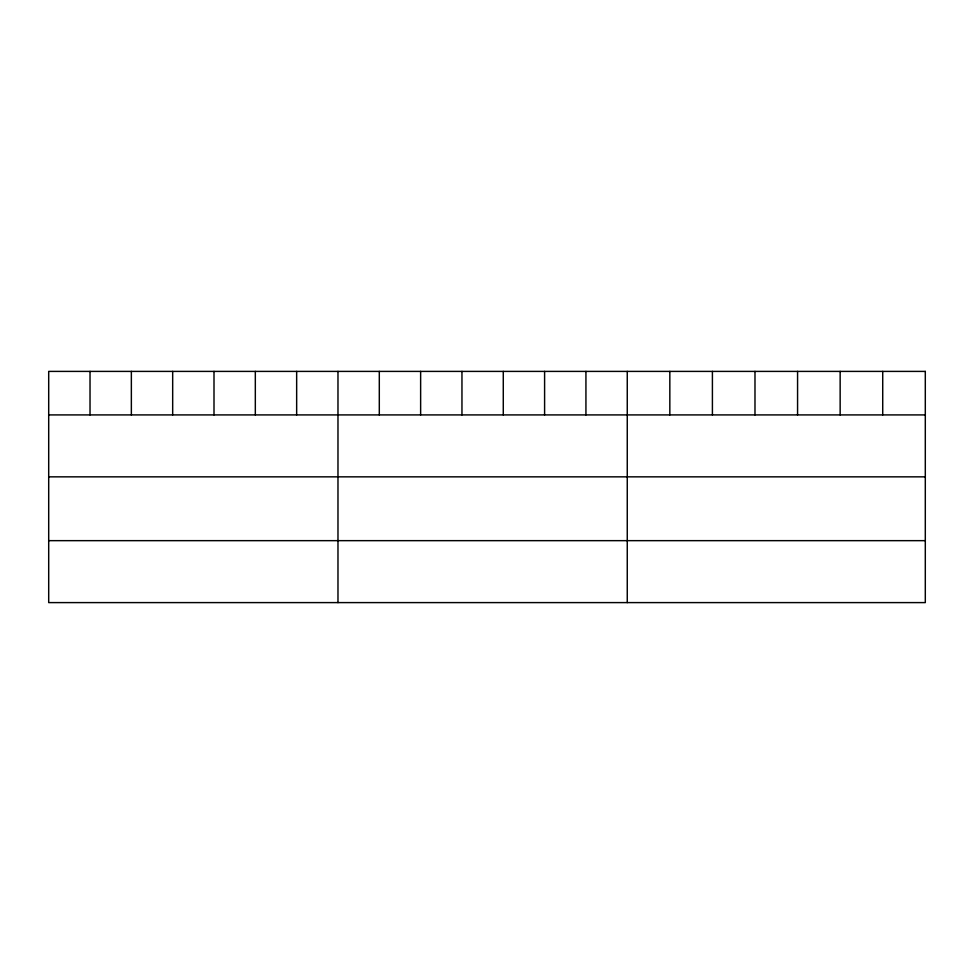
<?xml version="1.0" encoding="UTF-8"?>
<svg xmlns="http://www.w3.org/2000/svg" width="974" height="974" viewBox="0 0 974 974"><rect width="100%" height="100%" fill="white"/><g stroke="black" fill="none" stroke-linecap="round" stroke-linejoin="round"><path stroke-width="1.46" d="M48.7 414.912L925.3 414.912M48.7 476.846L925.3 476.846M48.7 540.655L925.3 540.655M882.724 371.398L882.724 414.912M840.148 371.398L840.148 414.912M797.572 371.398L797.572 414.912M754.984 371.398L754.984 414.912M712.408 371.398L712.408 414.912M669.832 371.398L669.832 414.912M627.256 371.398L627.256 602.602M585.934 371.398L585.934 414.912M544.6 371.398L544.6 414.912M503.278 371.398L503.278 414.912M461.956 371.398L461.956 414.912M420.634 371.398L420.634 414.912M379.3 371.398L379.3 414.912M337.978 371.398L337.978 602.602M296.656 371.398L296.656 414.912M255.322 371.398L255.322 414.912M214 371.398L214 414.912M172.678 371.398L172.678 414.912M131.356 371.398L131.356 414.912M90.022 371.398L90.022 414.912M925.3 371.398L48.7 371.398L48.7 602.602L925.3 602.602L925.3 371.398"/></g></svg>
